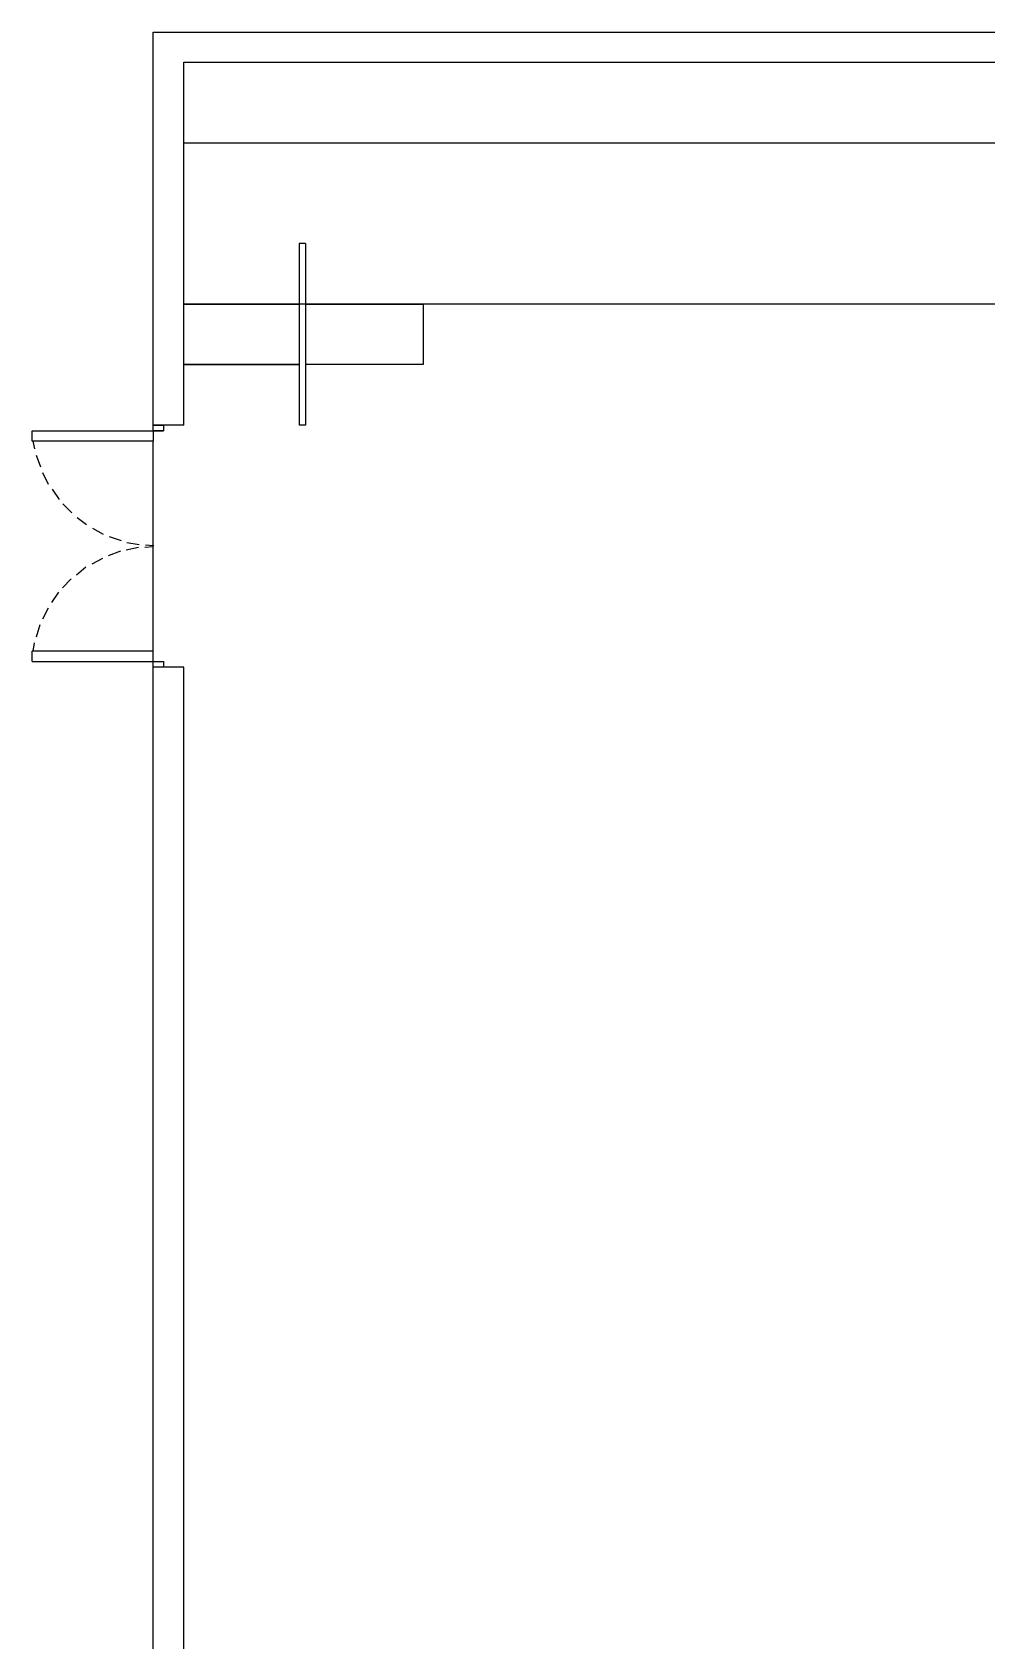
# Model space of a CAD drawing. Header units: millimetres. Extents: x 58 to 939, y 54 to 473.
# Drawn here: x 191.4 to 254.5, y 356.9 to 463.3 of the extents above; entities that cross this region are included whole.
import ezdxf

# ---------------------------------------------------------------- set-up
doc = ezdxf.new("R2010")
doc.units = ezdxf.units.MM
doc.layers.add('PDF_Geometry', color=7, linetype='Continuous')

msp = doc.modelspace()

# ---------------------------------------------------------------- linework, layer by layer
at = {"layer": 'PDF_Geometry', "color": 8, "lineweight": -3, "true_color": 0x797979}
for points in [[(199.4, 437.32), (199.4, 463.31)], [(199.4, 463.31), (360.78, 463.31)], [(201.43, 461.32), (360.78, 461.32)], [(201.43, 437.32), (201.43, 461.32)], [(201.43, 455.99), (322.08, 455.99)], [(209.05, 449.34), (209.05, 437.32)], [(209.47, 449.34), (209.05, 449.34)], [(209.47, 449.34), (209.47, 437.32)], [(201.43, 441.34), (201.43, 445.32)], [(201.43, 445.32), (209.05, 445.32)], [(322.08, 445.32), (201.43, 445.32)], [(209.47, 445.32), (217.26, 445.32)], [(217.26, 445.32), (217.26, 441.34)], [(201.43, 441.34), (209.05, 441.34)], [(209.05, 441.34), (201.43, 441.34)], [(217.26, 441.34), (209.47, 441.34)], [(199.4, 436.94), (199.4, 437.32)], [(199.4, 437.32), (200.07, 437.32)], [(201.43, 437.32), (199.4, 437.32)], [(200.07, 437.32), (200.07, 436.94)], [(209.47, 437.32), (209.05, 437.32)], [(191.4, 436.94), (199.4, 436.94)], [(191.4, 436.26), (191.4, 436.94)], [(199.4, 436.26), (191.4, 436.26)], [(191.44, 436.26), (191.56, 435.75)], [(199.4, 436.94), (199.4, 436.26)], [(200.07, 436.94), (199.4, 436.94)], [(199.4, 436.94), (200.07, 436.94)], [(199.4, 422.37), (199.4, 436.26)], [(191.65, 435.33), (191.95, 434.57)], [(192.07, 434.19), (192.45, 433.42)], [(192.71, 433.09), (193.17, 432.41)], [(193.43, 432.11), (194.02, 431.52)], [(194.36, 431.22), (194.99, 430.76)], [(195.38, 430.5), (196.09, 430.12)], [(196.48, 429.95), (197.28, 429.7)], [(197.24, 428.98), (196.43, 428.68)], [(198.42, 429.23), (197.62, 429.06)], [(197.66, 429.57), (198.47, 429.44)], [(199.4, 429.27), (198.85, 429.23)], [(198.89, 429.4), (199.44, 429.36)], [(194.95, 427.92), (194.32, 427.41)], [(196.05, 428.51), (195.33, 428.13)], [(193.98, 427.16), (193.39, 426.57)], [(193.13, 426.27), (192.67, 425.59)], [(192.45, 425.21), (192.07, 424.49)], [(191.9, 424.11), (191.65, 423.31)], [(199.4, 422.37), (191.4, 422.37)], [(191.4, 421.7), (191.4, 422.37)], [(191.52, 422.92), (191.44, 422.37)], [(199.4, 421.7), (199.4, 422.37)], [(191.4, 421.7), (199.4, 421.7)], [(199.4, 421.32), (199.4, 421.7)], [(199.4, 421.7), (200.07, 421.7)], [(199.4, 421.7), (200.07, 421.7)], [(200.07, 421.32), (199.4, 421.32)], [(201.43, 421.32), (199.4, 421.32)], [(199.4, 321.28), (199.4, 421.32)], [(200.07, 421.7), (200.07, 421.32)], [(201.43, 341.3), (201.43, 421.32)]]:
    msp.add_lwpolyline(points, dxfattribs=at)

doc.saveas('drawing.dxf')
